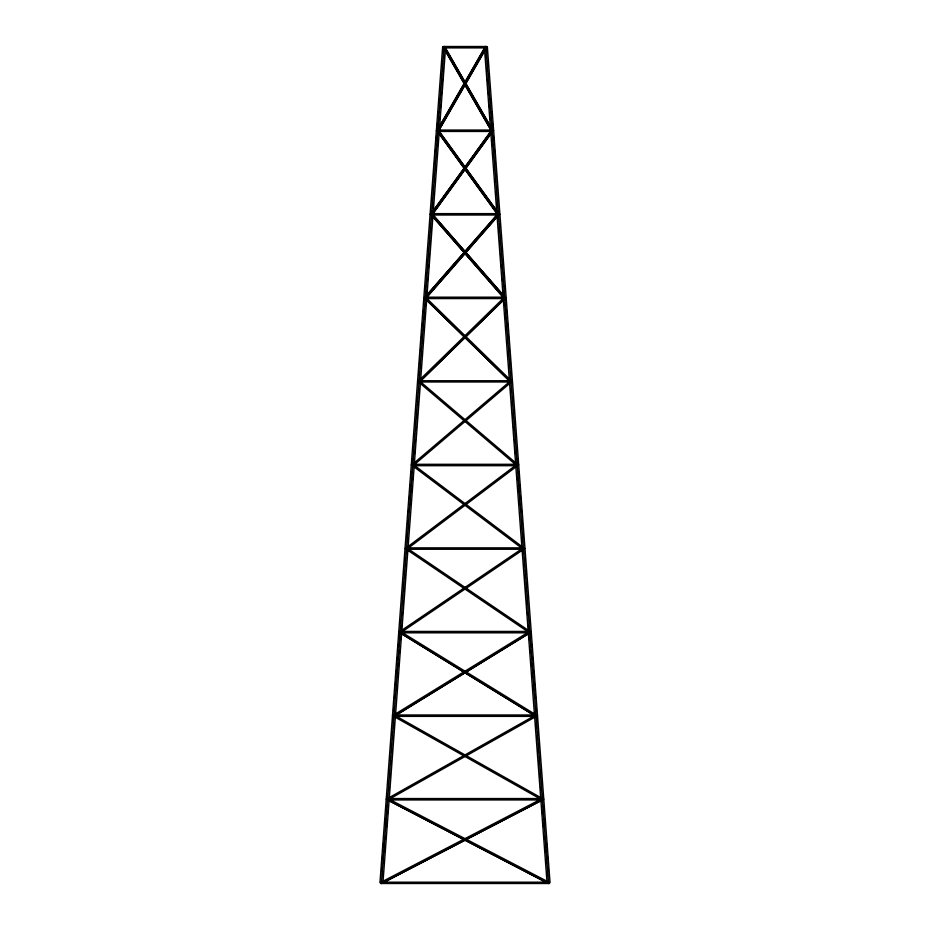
<?xml version="1.0" encoding="UTF-8"?>
<svg xmlns="http://www.w3.org/2000/svg" width="930" height="930" viewBox="0 0 930 930"><rect width="100%" height="100%" fill="white"/><g stroke="black" fill="none" stroke-linecap="round" stroke-linejoin="round"><path stroke-width="1.4" d="M549.246 883.419L549.27 882.186L380.73 882.186L380.754 883.419M423.813 297.763L426.8 297.995L445.598 47.314L444.11 47.081L442.622 47.081L379.952 882.686L382.928 882.919M381.591 870.654L381.812 867.783M382.463 859.134L382.672 856.251M383.427 846.172L383.648 843.289M385.264 821.678L385.485 818.795M386.136 810.146L386.462 805.833M387.101 797.196L387.322 794.313M388.077 784.234L388.298 781.351M388.938 772.702L389.159 769.819M389.914 759.74L390.135 756.857M390.891 746.767L391.1 743.884M391.751 735.246L391.972 732.363M392.727 722.285L392.937 719.402M393.588 710.764L393.797 707.881M394.553 697.802L394.773 694.919M395.529 684.829L395.75 681.957M396.389 673.308L396.61 670.425M397.366 660.346L397.587 657.463M398.342 647.373L398.551 644.49M399.202 635.853L399.423 632.97M400.179 622.902L400.388 620.019M402.016 598.409L402.225 595.525M402.876 586.888L403.202 582.564M403.853 573.915L404.062 571.032M404.817 560.953L405.038 558.07M406.654 536.482L406.863 533.599M407.631 523.509L407.84 520.626M408.491 511.988L408.712 509.105M409.467 499.026L409.677 496.143M410.328 487.494L410.549 484.611M411.304 474.533L411.513 471.65M412.269 461.582L412.478 458.711M413.129 450.062L413.35 447.179M414.106 437.1L414.315 434.217M415.071 424.127L415.292 421.244M415.943 412.606L416.152 409.723M416.803 401.074L417.128 396.761M418.744 375.174L418.965 372.291M419.604 363.653L419.93 359.329M420.581 350.68L420.802 347.808M421.557 337.718L421.767 334.835M422.418 326.198L422.639 323.315M423.394 313.224L423.603 310.341M424.359 300.262L424.58 297.379M425.219 288.777L425.44 285.894M426.196 275.803L426.405 272.932M427.056 264.283L427.382 259.958M428.033 251.321L428.242 248.438M428.997 238.347L429.218 235.464M429.869 226.827L430.079 223.944M430.823 213.912L430.939 214.725L431.043 211.029M431.799 200.938L432.008 198.055M432.659 189.418L432.88 186.535M433.636 176.444L433.845 173.573M434.612 163.482L434.822 160.599M435.473 151.962L435.682 149.079M436.333 140.43L436.658 136.106M437.077 130.409L437.612 123.202M438.263 114.564L438.483 111.681M439.123 103.032L439.448 98.708M440.099 90.071L440.32 87.188M441.076 77.097L441.285 74.226M441.936 65.577L442.262 61.252M442.913 52.615L443.343 46.849L444.796 46.849L489.971 125.422M383.462 847.404L383.672 844.521M381.44 882.686L444.11 47.081M382.683 876.223L382.881 872.096M383.66 863.249L383.881 860.366M384.52 851.729L384.741 848.846M385.497 838.755L385.718 835.884M386.357 827.235L386.682 822.911M387.333 814.273L387.554 811.39M389.17 789.768L389.391 786.885M390.147 776.794L390.356 773.923M391.123 763.832L391.332 760.949M391.983 752.312L392.193 749.429M392.96 739.338L393.169 736.455M393.82 727.818L394.146 723.494M394.797 714.833L395.006 711.95M396.633 690.339L396.808 686.27M397.598 677.377L397.819 674.494M398.47 665.845L398.679 662.974M399.435 652.883L399.656 650M400.412 639.921L400.632 637.038M401.283 628.378L401.493 625.495M402.248 615.404L402.469 612.533M403.12 603.884L403.329 601.001M404.085 590.922L404.306 588.039M405.062 577.949L405.282 575.066M405.922 566.428L406.143 563.545M406.898 553.455L407.119 550.583M407.77 541.911L408.096 537.587M408.735 528.949L408.956 526.066M410.572 504.455L410.897 500.131M411.548 491.493L411.769 488.61M412.409 479.961L412.629 477.078M414.362 454.003L414.582 451.12M415.222 442.482L415.443 439.599M416.198 429.509L416.419 426.638M417.059 417.989L417.384 413.664M418.035 405.027L418.256 402.144M419.012 392.053L419.221 389.17M420.848 367.536L421.069 364.653M421.72 356.004L422.046 351.68M422.685 343.042L422.906 340.159M423.662 330.069L423.882 327.197M424.522 318.548L424.847 314.224M425.498 305.586L425.719 302.703M426.37 294.019L426.591 291.137M427.347 281.046L427.556 278.163M428.312 268.084L428.532 265.201M429.183 256.552L429.393 253.681M430.148 243.59L430.369 240.707M431.02 232.07L431.346 227.745M431.985 219.096L432.206 216.213M432.869 207.53L433.194 203.205M433.833 194.556L434.054 191.673M434.81 181.594L435.031 178.711M435.67 170.062L435.996 165.749M436.647 157.1L436.868 154.217M437.519 145.58L437.832 141.255M485.855 48.79L438.53 131.107L438.832 128.224M439.472 119.586L439.692 116.703M440.343 108.054L440.553 105.171M441.308 95.093L441.529 92.21M442.18 83.561L442.506 79.236M443.145 70.599L443.366 67.716M444.122 57.625L444.342 54.754M383.044 881.477L389.193 799.358L386.217 799.126M389.31 797.917L395.355 717.239M401.841 630.796L407.886 550.118M408.107 547.235L414.269 465.116L411.281 464.884M414.373 463.675L420.43 382.997M426.696 299.425L420.534 381.556L417.547 381.323M499.166 213.854L499.073 214.772L498.957 211.029M503.955 298.332L504.037 297.414M491.412 131.165L491.528 130.351L433.473 210.424M497.678 214.725L497.794 213.912M486.576 47.546L485.379 46.849L485.123 47.546L486.576 47.546L486.657 46.849L485.204 46.849L440.029 125.422M444.145 48.79L491.47 131.107L491.54 130.409M387.357 799.858L548.212 883.419L548.851 882.186L387.996 798.626M437.333 130.409L485.379 46.849M438.356 131.107L484.251 51.29M431.927 212.749L491.668 130.351M432.903 213.563L490.959 133.49M432.206 214.725L491.947 132.327M426.626 295.252L496.899 214.946M425.8 296.333L497.957 213.854M426.719 297.251L497.934 215.865L425.894 298.332M504.258 297.379L418.605 380.94L419.581 381.939L504.2 299.379M420.511 380.928L503.06 300.39M413.478 463.535L510.558 380.905L511.454 381.974L413.269 465.535M407.282 547.131L516.848 464.442M406.968 549.119L516.534 466.43M399.888 631.54L523.137 547.979M400.667 632.702L522.718 549.944M529.426 631.528L393.646 715.089L394.367 716.274L530.158 632.714M396.773 714.752L528.856 633.47M443.343 46.849L443.494 47.546L444.621 46.849L492.668 130.409M387.392 798.638L535.715 715.077L536.401 716.286L388.077 799.846M542.004 798.626L381.149 882.186L381.788 883.419L542.643 799.858M381.73 883.419L541.295 800.532M547.073 882.919L550.049 882.686L487.378 47.081L485.89 47.081L484.402 47.314L503.2 297.995L506.187 297.763M485.89 47.314L487.378 47.081M490.668 130.874L493.656 130.642M496.934 214.435L499.922 214.202M521.997 548.677L524.985 548.444M443.424 47.546L444.877 47.546L444.726 46.849M437.844 130.06L492.156 130.06M436.344 130.642L439.332 130.874M437.844 131.456L492.156 131.456M431.578 213.621L498.422 213.621M430.079 214.202L433.066 214.435M431.578 215.016L498.422 215.016M425.312 297.182L504.688 297.182M425.312 298.577L504.688 298.577M418.314 380.94L419.697 380.94M510.303 380.94L511.686 380.94M512.453 381.323L509.466 381.556L503.304 299.425M418.372 381.974L511.628 381.974M412.769 464.303L517.231 464.303M518.719 464.884L515.731 465.116L521.893 547.235M412.769 465.698L517.231 465.698M406.503 547.863L523.497 547.863M405.015 548.444L408.003 548.677M406.503 549.258L523.497 549.258M400.237 631.423L529.763 631.423M398.749 632.005L401.737 632.237L395.471 715.798L392.483 715.565M531.251 632.005L528.263 632.237L534.529 715.798L537.517 715.565M400.237 632.819L529.763 632.819M393.262 715.089L394.657 715.089M535.343 715.089L536.738 715.089M393.297 716.286L394.68 716.286M535.32 716.286L536.703 716.286M387.705 798.544L542.295 798.544M543.783 799.126L540.807 799.358L546.956 881.477M387.705 799.94L542.295 799.94M442.622 47.081L444.11 47.314M388.705 800.532L548.27 883.419M542.609 798.638L394.285 715.077L393.599 716.286L541.923 799.846M400.574 631.528L536.354 715.089L535.634 716.274L399.842 632.714M401.144 633.47L533.227 714.752M406.863 547.979L530.112 631.54M407.282 549.944L529.333 632.702M413.153 464.442L522.718 547.131M413.466 466.43L523.032 549.119M516.522 463.535L419.442 380.905L418.547 381.974L516.731 465.535M425.742 297.379L511.395 380.94L510.419 381.939L425.8 299.379M426.94 300.39L509.489 380.928M433.101 214.946L503.374 295.252M432.043 213.854L504.2 296.333M503.281 297.251L432.066 215.865L504.107 298.332M438.588 131.165L438.472 130.351L496.527 210.424M438.332 130.351L498.073 212.749M439.041 133.49L497.097 213.563M438.053 132.327L497.794 214.725M445.749 51.29L491.645 131.107M438.46 130.409L438.611 131.107M432.206 213.912L432.322 214.725M425.963 297.414L426.045 298.332M486.657 46.849L487.088 52.615M487.739 61.252L488.064 65.577M488.715 74.226L488.924 77.097M489.68 87.188L489.901 90.071M490.552 98.708L490.877 103.032M491.517 111.681L491.738 114.564M492.389 123.202L492.923 130.409M493.342 136.106L493.667 140.43M494.318 149.079L494.528 151.962M495.179 160.599L495.388 163.482M496.155 173.573L496.364 176.444M497.12 186.535L497.341 189.418M497.992 198.055L498.201 200.938M499.922 223.944L500.131 226.827M500.782 235.464L501.003 238.347M501.758 248.438L501.968 251.321M502.619 259.958L502.944 264.283M503.595 272.932L503.804 275.803M504.56 285.894L504.781 288.777M505.42 297.379L505.641 300.262M506.397 310.341L506.606 313.224M507.362 323.315L507.582 326.198M508.233 334.835L508.443 337.718M509.198 347.808L509.419 350.68M510.07 359.329L510.396 363.653M511.035 372.291L511.256 375.174M512.872 396.761L513.197 401.074M513.848 409.723L514.058 412.606M514.709 421.244L514.929 424.127M515.685 434.217L515.894 437.1M516.65 447.179L516.871 450.062M517.522 458.711L517.731 461.582M518.487 471.65L518.696 474.533M519.452 484.611L519.672 487.494M520.323 496.143L520.533 499.026M521.288 509.105L521.509 511.988M522.16 520.626L522.369 523.509M523.137 533.599L523.346 536.482M524.962 558.07L525.183 560.953M525.938 571.032L526.148 573.915M526.799 582.564L527.124 586.888M527.775 595.525L527.984 598.409M529.612 620.019L529.821 622.902M530.577 632.97L530.798 635.853M531.449 644.49L531.658 647.373M532.413 657.463L532.634 660.346M533.39 670.425L533.611 673.308M534.25 681.957L534.471 684.829M535.227 694.919L535.448 697.802M536.203 707.881L536.412 710.764M537.063 719.402L537.273 722.285M538.028 732.363L538.249 735.246M538.9 743.884L539.109 746.767M539.865 756.857L540.086 759.74M540.841 769.819L541.062 772.702M541.702 781.351L541.923 784.234M542.678 794.313L542.899 797.196M543.538 805.833L543.864 810.146M544.515 818.795L544.736 821.678M546.352 843.289L546.573 846.172M547.328 856.251L547.538 859.134M548.189 867.783L548.409 870.654M546.328 844.521L546.538 847.404M485.89 47.081L548.561 882.686M485.658 54.754L485.879 57.625M486.634 67.716L486.855 70.599M487.494 79.236L487.82 83.561M488.471 92.21L488.692 95.093M489.447 105.171L489.657 108.054M490.308 116.703L490.529 119.586M491.168 128.224L491.389 131.107M492.168 141.255L492.482 145.58M493.133 154.217L493.353 157.1M494.004 165.749L494.33 170.062M494.969 178.711L495.19 181.594M495.946 191.673L496.167 194.556M496.806 203.205L497.132 207.53M497.794 216.213L498.015 219.096M498.654 227.745L498.98 232.07M499.631 240.707L499.852 243.59M500.607 253.681L500.817 256.552M501.468 265.201L501.689 268.084M502.444 278.163L502.653 281.046M503.409 291.137L503.63 294.019M504.281 302.703L504.502 305.586M505.153 314.224L505.478 318.548M506.118 327.197L506.339 330.069M507.094 340.159L507.315 343.042M507.954 351.68L508.28 356.004M508.931 364.653L509.152 367.536M510.779 389.17L510.989 392.053M511.744 402.144L511.965 405.027M512.616 413.664L512.942 417.989M513.581 426.638L513.802 429.509M514.557 439.599L514.778 442.482M515.418 451.12L515.639 454.003M517.371 477.078L517.591 479.961M518.231 488.61L518.452 491.493M519.103 500.131L519.428 504.455M521.044 526.066L521.265 528.949M521.904 537.587L522.23 541.911M522.881 550.583L523.102 553.455M523.857 563.545L524.078 566.428M524.718 575.066L524.939 577.949M525.694 588.039L525.915 590.922M526.671 601.001L526.88 603.884M527.531 612.533L527.752 615.404M528.507 625.495L528.717 628.378M529.368 637.038L529.589 639.921M530.344 650L530.565 652.883M531.321 662.974L531.53 665.845M532.181 674.494L532.402 677.377M533.192 686.27L533.367 690.339M534.994 711.95L535.203 714.833M535.854 723.494L536.18 727.818M536.831 736.455L537.04 739.338M537.807 749.429L538.017 752.312M538.668 760.949L538.877 763.832M539.644 773.923L539.853 776.794M540.609 786.885L540.83 789.768M542.446 811.39L542.667 814.273M543.318 822.911L543.643 827.235M544.283 835.884L544.503 838.755M545.259 848.846L545.48 851.729M546.119 860.366L546.34 863.249M547.119 872.096L547.317 876.223M509.57 382.997L515.627 463.675M522.114 550.118L528.159 630.796M534.645 717.239L540.69 797.917M549.258 882.105L549.258 883.5L380.742 883.5L380.742 882.105M548.561 882.105L548.561 883.5M524.195 547.863L524.195 549.258M510.954 382.137L510.954 380.742L419.046 380.742L419.046 382.137M499.119 213.621L499.119 215.016M491.459 130.06L491.459 131.456M485.89 46.5L485.89 47.895M485.193 46.5L485.193 47.895M444.807 46.5L444.807 47.895M444.11 46.5L444.11 47.895M438.542 130.06L438.542 131.456M430.881 213.621L430.881 215.016M405.805 547.863L405.805 549.258M381.44 882.105L381.44 883.5M524.206 547.979L524.171 549.142L524.206 548.003M486.588 46.5L443.412 46.5L443.412 47.895L486.588 47.895L486.588 46.5M536.029 714.984L393.971 714.984L393.971 716.379L536.029 716.379L536.029 714.984M405.84 549.119L405.794 548.003L405.829 549.142"/></g></svg>
